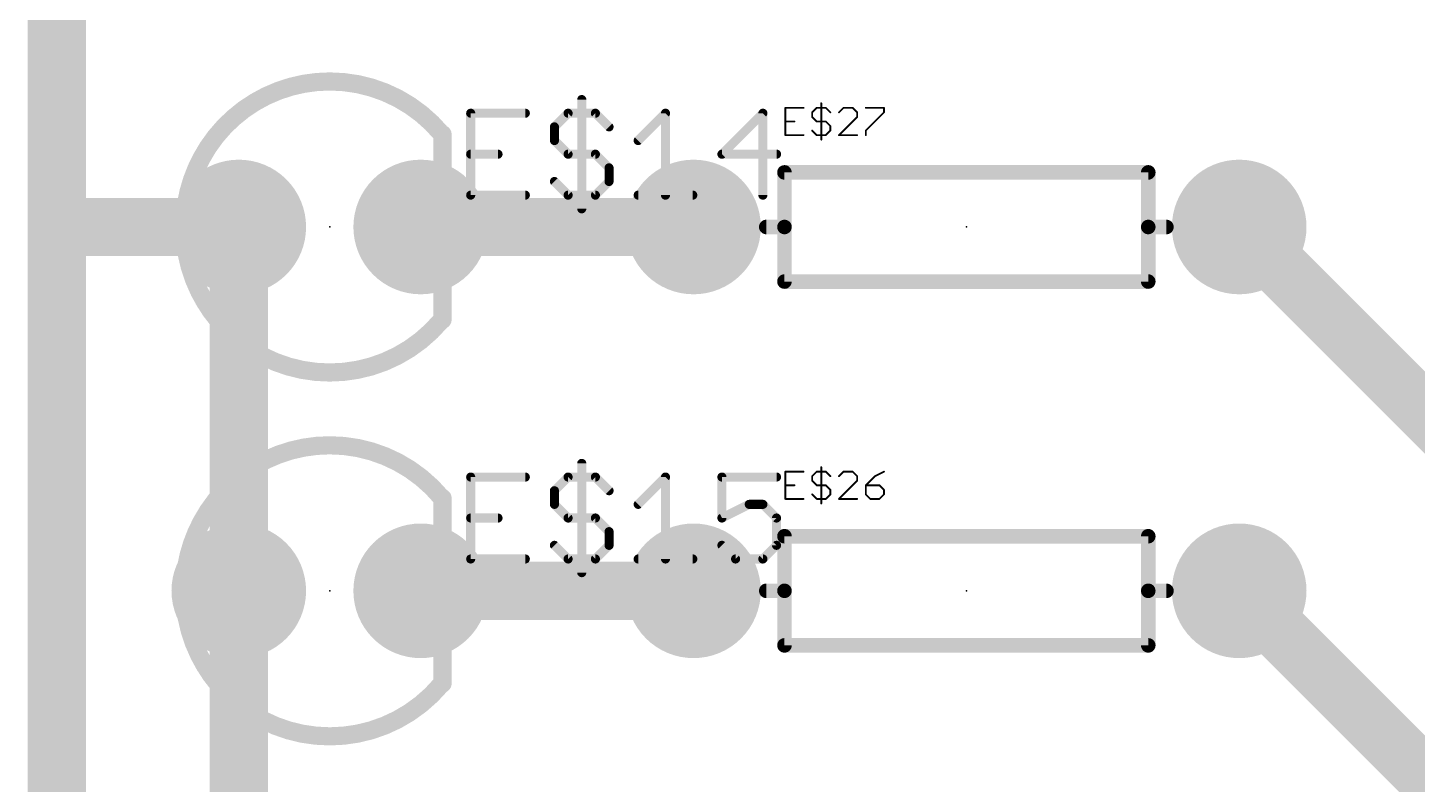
# Model space of a CAD drawing. Extents: x -209 to 66, y -44 to 97.
# Drawn here: x -137.31 to -117.91, y 36.92 to 47.49 of the extents above; entities that cross this region are included whole.
import ezdxf

# ---------------------------------------------------------------- set-up
doc = ezdxf.new("R2010")
doc.units = 0
for name, color, linetype in [('1', 22, 'CONTINUOUS'), ('17', 82, 'CONTINUOUS'), ('21', 253, 'CONTINUOUS'), ('23', 7, 'CONTINUOUS'), ('25', 253, 'CONTINUOUS'), ('51', 253, 'CONTINUOUS')]:
    doc.layers.add(name, color=color, linetype=linetype)

# ---------------------------------------------------------------- blocks, each defined once
blk = doc.blocks.new('ROUNDP')
at = {"const_width": 0.5}
blk.add_lwpolyline([(0, -0.25, 1), (0, 0.25, 1), (0, -0.25)], format="xyb", dxfattribs=at)

msp = doc.modelspace()

# ---------------------------------------------------------------- linework, layer by layer
at = {"layer": '1'}
for points, const_width in [([(-136.906, 44.704), (-136.906, 61.976)], 0.8128), ([(-128.016, 44.704), (-127.762, 44.704)], 1.27), ([(-120.396, 44.704), (-120.65, 44.704)], 1.27), ([(-136.906, 19.558), (-136.906, 44.704)], 0.8128), ([(-134.366, 44.704), (-136.906, 44.704)], 0.8128), ([(-134.366, 44.704), (-134.366, 39.624)], 0.8128), ([(-128.016, 44.704), (-131.826, 44.704)], 0.8128), ([(-105.41, 29.718), (-120.396, 44.704)], 0.8128), ([(-128.016, 39.624), (-127.762, 39.624)], 1.27), ([(-120.396, 39.624), (-120.65, 39.624)], 1.27), ([(-134.366, 39.624), (-134.366, 34.544)], 0.8128), ([(-128.016, 39.624), (-131.826, 39.624)], 0.8128), ([(-108.712, 27.94), (-120.396, 39.624)], 0.8128)]:
    msp.add_lwpolyline(points, dxfattribs=dict(at, const_width=const_width))
for points, const_width in [([(-128.016, 45.0215, 1), (-128.016, 44.3865)], 0.635), ([(-127.762, 44.3865, 1), (-127.762, 45.0215)], 0.635), ([(-120.65, 45.0215, 1), (-120.65, 44.3865)], 0.635), ([(-120.396, 44.3865, 1), (-120.396, 45.0215)], 0.635), ([(-136.7028, 44.704, 1), (-137.1092, 44.704)], 0.4064), ([(-136.906, 44.9072, 1), (-136.906, 44.5008)], 0.4064), ([(-134.1628, 44.704, 1), (-134.5692, 44.704)], 0.4064), ([(-134.366, 44.5008, 1), (-134.366, 44.9072)], 0.4064), ([(-131.826, 44.9072, 1), (-131.826, 44.5008)], 0.4064), ([(-128.016, 44.5008, 1), (-128.016, 44.9072)], 0.4064), ([(-120.2523, 44.8477, 1), (-120.5397, 44.5603)], 0.4064), ([(-137.1092, 44.704, 1), (-136.7028, 44.704)], 0.4064), ([(-128.016, 39.9415, 1), (-128.016, 39.3065)], 0.635), ([(-127.762, 39.3065, 1), (-127.762, 39.9415)], 0.635), ([(-120.65, 39.9415, 1), (-120.65, 39.3065)], 0.635), ([(-120.396, 39.3065, 1), (-120.396, 39.9415)], 0.635), ([(-134.1628, 39.624, 1), (-134.5692, 39.624)], 0.4064), ([(-131.826, 39.8272, 1), (-131.826, 39.4208)], 0.4064), ([(-128.016, 39.4208, 1), (-128.016, 39.8272)], 0.4064), ([(-120.2523, 39.7677, 1), (-120.5397, 39.4803)], 0.4064), ([(-134.5692, 39.624, 1), (-134.1628, 39.624)], 0.4064)]:
    msp.add_lwpolyline(points, format="xyb", dxfattribs=dict(at, const_width=const_width))
at = {"layer": '21'}
for points, const_width in [([(-133.096, 46.736, 0.277), (-134.8889, 45.6602)], 0.254), ([(-131.535, 46.0049, 0.2226), (-133.096, 46.736)], 0.254), ([(-131.4577, 45.9994, 1), (-131.5847, 45.9994)], 0.127), ([(-131.5847, 45.4914, 1), (-131.4577, 45.4914)], 0.127), ([(-126.746, 45.5168, 1), (-126.746, 45.4152)], 0.1016), ([(-126.6952, 45.466, 1), (-126.7968, 45.466)], 0.1016), ([(-121.6152, 45.466, 1), (-121.7168, 45.466)], 0.1016), ([(-121.666, 45.4152, 1), (-121.666, 45.5168)], 0.1016), ([(-127, 44.7548, 1), (-127, 44.6532)], 0.1016), ([(-126.6952, 44.704, 1), (-126.7968, 44.704)], 0.1016), ([(-126.7968, 44.704, 1), (-126.6952, 44.704)], 0.1016), ([(-126.746, 44.6532, 1), (-126.746, 44.7548)], 0.1016), ([(-121.6152, 44.704, 1), (-121.7168, 44.704)], 0.1016), ([(-121.666, 44.7548, 1), (-121.666, 44.6532)], 0.1016), ([(-121.7168, 44.704, 1), (-121.6152, 44.704)], 0.1016), ([(-121.412, 44.6532, 1), (-121.412, 44.7548)], 0.1016), ([(-126.746, 43.9928, 1), (-126.746, 43.8912)], 0.1016), ([(-121.666, 43.8912, 1), (-121.666, 43.9928)], 0.1016), ([(-131.4577, 43.8658, 1), (-131.5847, 43.8658)], 0.127), ([(-126.7968, 43.942, 1), (-126.6952, 43.942)], 0.1016), ([(-121.7168, 43.942, 1), (-121.6152, 43.942)], 0.1016), ([(-134.8603, 43.6958, 0.2691), (-133.096, 42.672)], 0.254), ([(-133.096, 42.672, 0.2206), (-131.5448, 43.3914)], 0.254), ([(-131.5847, 43.4086, 1), (-131.4577, 43.4086)], 0.127), ([(-133.096, 41.656, 0.277), (-134.8889, 40.5802)], 0.254), ([(-131.535, 40.9249, 0.2226), (-133.096, 41.656)], 0.254), ([(-131.4577, 40.9194, 1), (-131.5847, 40.9194)], 0.127), ([(-131.5847, 40.4114, 1), (-131.4577, 40.4114)], 0.127), ([(-126.746, 40.4368, 1), (-126.746, 40.3352)], 0.1016), ([(-126.6952, 40.386, 1), (-126.7968, 40.386)], 0.1016), ([(-121.6152, 40.386, 1), (-121.7168, 40.386)], 0.1016), ([(-121.666, 40.3352, 1), (-121.666, 40.4368)], 0.1016), ([(-127, 39.6748, 1), (-127, 39.5732)], 0.1016), ([(-126.6952, 39.624, 1), (-126.7968, 39.624)], 0.1016), ([(-126.7968, 39.624, 1), (-126.6952, 39.624)], 0.1016), ([(-126.746, 39.5732, 1), (-126.746, 39.6748)], 0.1016), ([(-121.6152, 39.624, 1), (-121.7168, 39.624)], 0.1016), ([(-121.666, 39.6748, 1), (-121.666, 39.5732)], 0.1016), ([(-121.7168, 39.624, 1), (-121.6152, 39.624)], 0.1016), ([(-121.412, 39.5732, 1), (-121.412, 39.6748)], 0.1016), ([(-131.4577, 38.7858, 1), (-131.5847, 38.7858)], 0.127), ([(-126.746, 38.9128, 1), (-126.746, 38.8112)], 0.1016), ([(-126.7968, 38.862, 1), (-126.6952, 38.862)], 0.1016), ([(-121.7168, 38.862, 1), (-121.6152, 38.862)], 0.1016), ([(-121.666, 38.8112, 1), (-121.666, 38.9128)], 0.1016), ([(-134.8603, 38.6158, 0.2691), (-133.096, 37.592)], 0.254), ([(-133.096, 37.592, 0.2206), (-131.5448, 38.3114)], 0.254), ([(-131.5847, 38.3286, 1), (-131.4577, 38.3286)], 0.127)]:
    msp.add_lwpolyline(points, format="xyb", dxfattribs=dict(at, const_width=const_width))
for points, const_width in [([(-131.5212, 45.9994), (-131.5212, 45.4914)], 0.254), ([(-126.746, 45.466), (-121.666, 45.466)], 0.2032), ([(-126.746, 44.704), (-126.746, 45.466)], 0.2032), ([(-121.666, 45.466), (-121.666, 44.704)], 0.2032), ([(-126.746, 44.704), (-127, 44.704)], 0.2032), ([(-126.746, 43.942), (-126.746, 44.704)], 0.2032), ([(-121.666, 44.704), (-121.666, 43.942)], 0.2032), ([(-121.666, 44.704), (-121.412, 44.704)], 0.2032), ([(-121.666, 43.942), (-126.746, 43.942)], 0.2032), ([(-131.5212, 43.4086), (-131.5212, 43.8658)], 0.254), ([(-131.5212, 40.9194), (-131.5212, 40.4114)], 0.254), ([(-126.746, 40.386), (-121.666, 40.386)], 0.2032), ([(-126.746, 39.624), (-126.746, 40.386)], 0.2032), ([(-121.666, 40.386), (-121.666, 39.624)], 0.2032), ([(-126.746, 39.624), (-127, 39.624)], 0.2032), ([(-126.746, 38.862), (-126.746, 39.624)], 0.2032), ([(-121.666, 39.624), (-121.666, 38.862)], 0.2032), ([(-121.666, 39.624), (-121.412, 39.624)], 0.2032), ([(-131.5212, 38.3286), (-131.5212, 38.7858)], 0.254), ([(-121.666, 38.862), (-126.746, 38.862)], 0.2032)]:
    msp.add_lwpolyline(points, dxfattribs=dict(at, const_width=const_width))
at = {"layer": '23'}
for p in [(-133.096, 44.704), (-124.206, 44.704), (-133.096, 39.624), (-124.206, 39.624)]:
    msp.add_point(p, dxfattribs=at)
at = {"layer": '25'}
for points, const_width in [([(-129.5768, 46.4831), (-129.5768, 44.9578)], 0.127), ([(-126.4791, 46.368), (-126.7333, 46.368)], 0.0254), ([(-126.7333, 46.368), (-126.7333, 45.9867)], 0.0254), ([(-126.3591, 46.3045), (-126.2955, 46.368)], 0.0254), ([(-126.2955, 46.368), (-126.1684, 46.368)], 0.0254), ([(-126.232, 46.4316), (-126.232, 45.9231)], 0.0254), ([(-126.1684, 46.368), (-126.1049, 46.3045)], 0.0254), ([(-125.9213, 46.368), (-125.9849, 46.3045)], 0.0254), ([(-125.7942, 46.368), (-125.9213, 46.368)], 0.0254), ([(-125.7307, 46.3045), (-125.7942, 46.368)], 0.0254), ([(-125.6107, 46.368), (-125.3565, 46.368)], 0.0254), ([(-125.3565, 46.368), (-125.3565, 46.3045)], 0.0254), ([(-130.3649, 46.2925), (-131.1275, 46.2925)], 0.127), ([(-131.1275, 46.2925), (-131.1275, 45.1485)], 0.127), ([(-129.9581, 46.1018), (-129.7674, 46.2925)], 0.127), ([(-129.7674, 46.2925), (-129.3861, 46.2925)], 0.127), ([(-129.3861, 46.2925), (-129.1955, 46.1018)], 0.127), ([(-128.7887, 45.9111), (-128.4074, 46.2925)], 0.127), ([(-128.4074, 46.2925), (-128.4074, 45.1485)], 0.127), ([(-127.0473, 46.2925), (-127.6193, 45.7205)], 0.127), ([(-127.0473, 45.1485), (-127.0473, 46.2925)], 0.127), ([(-126.7333, 46.1774), (-126.6062, 46.1774)], 0.0254), ([(-126.3591, 46.2409), (-126.3591, 46.3045)], 0.0254), ([(-126.2955, 46.1774), (-126.3591, 46.2409)], 0.0254), ([(-126.1684, 46.1774), (-126.2955, 46.1774)], 0.0254), ([(-126.1049, 46.1138), (-126.1684, 46.1774)], 0.0254), ([(-125.9849, 45.9867), (-125.7307, 46.2409)], 0.0254), ([(-125.7307, 46.2409), (-125.7307, 46.3045)], 0.0254), ([(-125.3565, 46.3045), (-125.6107, 46.0503)], 0.0254), ([(-129.9581, 45.9111), (-129.9581, 46.1018)], 0.127), ([(-126.7333, 45.9867), (-126.4791, 45.9867)], 0.0254), ([(-126.3591, 46.0503), (-126.2955, 45.9867)], 0.0254), ([(-126.2955, 45.9867), (-126.1684, 45.9867)], 0.0254), ([(-126.1684, 45.9867), (-126.1049, 46.0503)], 0.0254), ([(-126.1049, 46.0503), (-126.1049, 46.1138)], 0.0254), ([(-125.7307, 45.9867), (-125.9849, 45.9867)], 0.0254), ([(-125.6107, 46.0503), (-125.6107, 45.9867)], 0.0254), ([(-129.7674, 45.7205), (-129.9581, 45.9111)], 0.127), ([(-131.1275, 45.7205), (-130.7462, 45.7205)], 0.127), ([(-129.3861, 45.7205), (-129.7674, 45.7205)], 0.127), ([(-129.1955, 45.5298), (-129.3861, 45.7205)], 0.127), ([(-127.6193, 45.7205), (-126.8567, 45.7205)], 0.127), ([(-129.9581, 45.3392), (-129.7674, 45.1485)], 0.127), ([(-129.3861, 45.1485), (-129.1955, 45.3392)], 0.127), ([(-129.1955, 45.3392), (-129.1955, 45.5298)], 0.127), ([(-131.1275, 45.1485), (-130.3649, 45.1485)], 0.127), ([(-129.7674, 45.1485), (-129.3861, 45.1485)], 0.127), ([(-128.7887, 45.1485), (-128.0261, 45.1485)], 0.127), ([(-129.5768, 41.4031), (-129.5768, 39.8778)], 0.127), ([(-126.232, 41.3516), (-126.232, 40.8431)], 0.0254), ([(-130.3649, 41.2125), (-131.1275, 41.2125)], 0.127), ([(-131.1275, 41.2125), (-131.1275, 40.0685)], 0.127), ([(-129.9581, 41.0218), (-129.7674, 41.2125)], 0.127), ([(-129.7674, 41.2125), (-129.3861, 41.2125)], 0.127), ([(-129.3861, 41.2125), (-129.1955, 41.0218)], 0.127), ([(-128.7887, 40.8312), (-128.4074, 41.2125)], 0.127), ([(-128.4074, 41.2125), (-128.4074, 40.0685)], 0.127), ([(-126.8567, 41.2125), (-127.6193, 41.2125)], 0.127), ([(-127.6193, 41.2125), (-127.6193, 40.6405)], 0.127), ([(-126.4791, 41.288), (-126.7333, 41.288)], 0.0254), ([(-126.7333, 41.288), (-126.7333, 40.9067)], 0.0254), ([(-126.3591, 41.2245), (-126.2955, 41.288)], 0.0254), ([(-126.3591, 41.1609), (-126.3591, 41.2245)], 0.0254), ([(-126.2955, 41.0974), (-126.3591, 41.1609)], 0.0254), ([(-126.2955, 41.288), (-126.1684, 41.288)], 0.0254), ([(-126.1684, 41.288), (-126.1049, 41.2245)], 0.0254), ([(-125.9213, 41.288), (-125.9849, 41.2245)], 0.0254), ([(-125.9849, 40.9067), (-125.7307, 41.1609)], 0.0254), ([(-125.7942, 41.288), (-125.9213, 41.288)], 0.0254), ([(-125.7307, 41.2245), (-125.7942, 41.288)], 0.0254), ([(-125.7307, 41.1609), (-125.7307, 41.2245)], 0.0254), ([(-125.4836, 41.2245), (-125.6107, 41.0974)], 0.0254), ([(-125.3565, 41.288), (-125.4836, 41.2245)], 0.0254), ([(-129.9581, 40.8312), (-129.9581, 41.0218)], 0.127), ([(-126.7333, 41.0974), (-126.6062, 41.0974)], 0.0254), ([(-126.3591, 40.9703), (-126.2955, 40.9067)], 0.0254), ([(-126.1684, 41.0974), (-126.2955, 41.0974)], 0.0254), ([(-126.1049, 41.0338), (-126.1684, 41.0974)], 0.0254), ([(-126.1684, 40.9067), (-126.1049, 40.9703)], 0.0254), ([(-126.1049, 40.9703), (-126.1049, 41.0338)], 0.0254), ([(-125.6107, 41.0974), (-125.6107, 40.9703)], 0.0254), ([(-125.42, 41.0974), (-125.6107, 41.0974)], 0.0254), ([(-125.6107, 40.9703), (-125.5471, 40.9067)], 0.0254), ([(-125.3565, 41.0338), (-125.42, 41.0974)], 0.0254), ([(-125.42, 40.9067), (-125.3565, 40.9703)], 0.0254), ([(-125.3565, 40.9703), (-125.3565, 41.0338)], 0.0254), ([(-129.7674, 40.6405), (-129.9581, 40.8312)], 0.127), ([(-127.6193, 40.6405), (-127.238, 40.8312)], 0.127), ([(-127.238, 40.8312), (-127.0473, 40.8312)], 0.127), ([(-127.0473, 40.8312), (-126.8567, 40.6405)], 0.127), ([(-126.7333, 40.9067), (-126.4791, 40.9067)], 0.0254), ([(-126.2955, 40.9067), (-126.1684, 40.9067)], 0.0254), ([(-125.7307, 40.9067), (-125.9849, 40.9067)], 0.0254), ([(-125.5471, 40.9067), (-125.42, 40.9067)], 0.0254), ([(-131.1275, 40.6405), (-130.7462, 40.6405)], 0.127), ([(-129.3861, 40.6405), (-129.7674, 40.6405)], 0.127), ([(-129.1955, 40.4498), (-129.3861, 40.6405)], 0.127), ([(-126.8567, 40.6405), (-126.8567, 40.2592)], 0.127), ([(-129.1955, 40.2592), (-129.1955, 40.4498)], 0.127), ([(-129.9581, 40.2592), (-129.7674, 40.0685)], 0.127), ([(-129.3861, 40.0685), (-129.1955, 40.2592)], 0.127), ([(-127.4286, 40.0685), (-127.6193, 40.2592)], 0.127), ([(-126.8567, 40.2592), (-127.0473, 40.0685)], 0.127), ([(-131.1275, 40.0685), (-130.3649, 40.0685)], 0.127), ([(-129.7674, 40.0685), (-129.3861, 40.0685)], 0.127), ([(-128.7887, 40.0685), (-128.0261, 40.0685)], 0.127), ([(-127.0473, 40.0685), (-127.4286, 40.0685)], 0.127)]:
    msp.add_lwpolyline(points, dxfattribs=dict(at, const_width=const_width))
for points, const_width in [([(-129.545, 46.4831, 1), (-129.6085, 46.4831)], 0.0635), ([(-126.7333, 46.3744, 1), (-126.7333, 46.3617)], 0.0127), ([(-126.727, 46.368, 1), (-126.7396, 46.368)], 0.0127), ([(-126.4791, 46.3617, 1), (-126.4791, 46.3744)], 0.0127), ([(-126.2955, 46.3744, 1), (-126.2955, 46.3617)], 0.0127), ([(-126.2911, 46.3635, 1), (-126.3, 46.3725)], 0.0127), ([(-126.2256, 46.4316, 1), (-126.2383, 46.4316)], 0.0127), ([(-126.1639, 46.3725, 1), (-126.1729, 46.3635)], 0.0127), ([(-126.1684, 46.3617, 1), (-126.1684, 46.3744)], 0.0127), ([(-125.9213, 46.3744, 1), (-125.9213, 46.3617)], 0.0127), ([(-125.9168, 46.3635, 1), (-125.9258, 46.3725)], 0.0127), ([(-125.7897, 46.3725, 1), (-125.7987, 46.3635)], 0.0127), ([(-125.7942, 46.3617, 1), (-125.7942, 46.3744)], 0.0127), ([(-125.6107, 46.3744, 1), (-125.6107, 46.3617)], 0.0127), ([(-125.3501, 46.368, 1), (-125.3628, 46.368)], 0.0127), ([(-125.3565, 46.3617, 1), (-125.3565, 46.3744)], 0.0127), ([(-131.1275, 46.3242, 1), (-131.1275, 46.2607)], 0.0635), ([(-131.0958, 46.2925, 1), (-131.1592, 46.2925)], 0.0635), ([(-130.3649, 46.2607, 1), (-130.3649, 46.3242)], 0.0635), ([(-129.7674, 46.3242, 1), (-129.7674, 46.2607)], 0.0635), ([(-129.745, 46.27, 1), (-129.7899, 46.3149)], 0.0635), ([(-129.3637, 46.3149, 1), (-129.4086, 46.27)], 0.0635), ([(-129.3861, 46.2607, 1), (-129.3861, 46.3242)], 0.0635), ([(-128.3756, 46.2925, 1), (-128.4391, 46.2925)], 0.0635), ([(-128.3849, 46.27, 1), (-128.4298, 46.3149)], 0.0635), ([(-127.0156, 46.2925, 1), (-127.0791, 46.2925)], 0.0635), ([(-127.0249, 46.27, 1), (-127.0698, 46.3149)], 0.0635), ([(-126.7333, 46.1837, 1), (-126.7333, 46.171)], 0.0127), ([(-126.6062, 46.171, 1), (-126.6062, 46.1837)], 0.0127), ([(-126.3636, 46.309, 1), (-126.3546, 46.3)], 0.0127), ([(-126.3546, 46.2454, 1), (-126.3636, 46.2364)], 0.0127), ([(-126.3527, 46.3045, 1), (-126.3654, 46.3045)], 0.0127), ([(-126.3654, 46.2409, 1), (-126.3527, 46.2409)], 0.0127), ([(-126.2955, 46.1837, 1), (-126.2955, 46.171)], 0.0127), ([(-126.3, 46.1729, 1), (-126.2911, 46.1819)], 0.0127), ([(-126.1639, 46.1819, 1), (-126.1729, 46.1729)], 0.0127), ([(-126.1684, 46.171, 1), (-126.1684, 46.1837)], 0.0127), ([(-126.1094, 46.3, 1), (-126.1004, 46.309)], 0.0127), ([(-125.9894, 46.309, 1), (-125.9804, 46.3)], 0.0127), ([(-125.7243, 46.3045, 1), (-125.737, 46.3045)], 0.0127), ([(-125.737, 46.2409, 1), (-125.7243, 46.2409)], 0.0127), ([(-125.7352, 46.3, 1), (-125.7262, 46.309)], 0.0127), ([(-125.7262, 46.2364, 1), (-125.7352, 46.2454)], 0.0127), ([(-125.3628, 46.3045, 1), (-125.3501, 46.3045)], 0.0127), ([(-125.352, 46.3, 1), (-125.361, 46.309)], 0.0127), ([(-129.9264, 46.1018, 1), (-129.9899, 46.1018)], 0.0635), ([(-129.9806, 46.1243, 1), (-129.9357, 46.0794)], 0.0635), ([(-129.2179, 46.0794, 1), (-129.173, 46.1243)], 0.0635), ([(-126.7333, 45.993, 1), (-126.7333, 45.9804)], 0.0127), ([(-126.7396, 45.9867, 1), (-126.727, 45.9867)], 0.0127), ([(-126.4791, 45.9804, 1), (-126.4791, 45.993)], 0.0127), ([(-126.3546, 46.0547, 1), (-126.3636, 46.0458)], 0.0127), ([(-126.2955, 45.993, 1), (-126.2955, 45.9804)], 0.0127), ([(-126.3, 45.9822, 1), (-126.2911, 45.9912)], 0.0127), ([(-126.1729, 45.9912, 1), (-126.1639, 45.9822)], 0.0127), ([(-126.1684, 45.9804, 1), (-126.1684, 45.993)], 0.0127), ([(-126.0985, 46.1138, 1), (-126.1112, 46.1138)], 0.0127), ([(-126.1112, 46.0503, 1), (-126.0985, 46.0503)], 0.0127), ([(-126.1094, 46.1093, 1), (-126.1004, 46.1183)], 0.0127), ([(-126.1004, 46.0458, 1), (-126.1094, 46.0547)], 0.0127), ([(-125.9894, 45.9912, 1), (-125.9804, 45.9822)], 0.0127), ([(-125.9849, 45.993, 1), (-125.9849, 45.9804)], 0.0127), ([(-125.7307, 45.9804, 1), (-125.7307, 45.993)], 0.0127), ([(-125.6152, 46.0547, 1), (-125.6062, 46.0458)], 0.0127), ([(-125.6043, 46.0503, 1), (-125.617, 46.0503)], 0.0127), ([(-125.617, 45.9867, 1), (-125.6043, 45.9867)], 0.0127), ([(-129.9357, 45.9336, 1), (-129.9806, 45.8887)], 0.0635), ([(-129.9899, 45.9111, 1), (-129.9264, 45.9111)], 0.0635), ([(-128.8112, 45.9336, 1), (-128.7663, 45.8887)], 0.0635), ([(-126.2383, 45.9231, 1), (-126.2256, 45.9231)], 0.0127), ([(-131.1275, 45.7522, 1), (-131.1275, 45.6887)], 0.0635), ([(-130.7462, 45.6887, 1), (-130.7462, 45.7522)], 0.0635), ([(-129.7674, 45.7522, 1), (-129.7674, 45.6887)], 0.0635), ([(-129.7899, 45.698, 1), (-129.745, 45.7429)], 0.0635), ([(-129.3637, 45.7429, 1), (-129.4086, 45.698)], 0.0635), ([(-129.3861, 45.6887, 1), (-129.3861, 45.7522)], 0.0635), ([(-127.6193, 45.7522, 1), (-127.6193, 45.6887)], 0.0635), ([(-127.6418, 45.7429, 1), (-127.5969, 45.698)], 0.0635), ([(-126.8567, 45.6887, 1), (-126.8567, 45.7522)], 0.0635), ([(-129.9357, 45.3616, 1), (-129.9806, 45.3167)], 0.0635), ([(-129.1637, 45.5298, 1), (-129.2272, 45.5298)], 0.0635), ([(-129.2179, 45.5074, 1), (-129.173, 45.5523)], 0.0635), ([(-129.173, 45.3167, 1), (-129.2179, 45.3616)], 0.0635), ([(-131.1275, 45.1803, 1), (-131.1275, 45.1168)], 0.0635), ([(-130.3649, 45.1168, 1), (-130.3649, 45.1803)], 0.0635), ([(-129.7674, 45.1803, 1), (-129.7674, 45.1168)], 0.0635), ([(-129.3861, 45.1168, 1), (-129.3861, 45.1803)], 0.0635), ([(-129.2272, 45.3392, 1), (-129.1637, 45.3392)], 0.0635), ([(-128.7887, 45.1803, 1), (-128.7887, 45.1168)], 0.0635), ([(-128.0261, 45.1168, 1), (-128.0261, 45.1803)], 0.0635), ([(-131.1592, 45.1485, 1), (-131.0958, 45.1485)], 0.0635), ([(-129.7899, 45.126, 1), (-129.745, 45.171)], 0.0635), ([(-129.4086, 45.171, 1), (-129.3637, 45.126)], 0.0635), ([(-128.4391, 45.1485, 1), (-128.3756, 45.1485)], 0.0635), ([(-127.0791, 45.1485, 1), (-127.0156, 45.1485)], 0.0635), ([(-129.6085, 44.9578, 1), (-129.545, 44.9578)], 0.0635), ([(-129.545, 41.4031, 1), (-129.6085, 41.4031)], 0.0635), ([(-126.2256, 41.3516, 1), (-126.2383, 41.3516)], 0.0127), ([(-131.1275, 41.2442, 1), (-131.1275, 41.1807)], 0.0635), ([(-131.0958, 41.2125, 1), (-131.1592, 41.2125)], 0.0635), ([(-130.3649, 41.1807, 1), (-130.3649, 41.2442)], 0.0635), ([(-129.7674, 41.2442, 1), (-129.7674, 41.1807)], 0.0635), ([(-129.745, 41.19, 1), (-129.7899, 41.2349)], 0.0635), ([(-129.3637, 41.2349, 1), (-129.4086, 41.19)], 0.0635), ([(-129.3861, 41.1807, 1), (-129.3861, 41.2442)], 0.0635), ([(-128.3756, 41.2125, 1), (-128.4391, 41.2125)], 0.0635), ([(-128.3849, 41.19, 1), (-128.4298, 41.2349)], 0.0635), ([(-127.5876, 41.2125, 1), (-127.6511, 41.2125)], 0.0635), ([(-127.6193, 41.2442, 1), (-127.6193, 41.1807)], 0.0635), ([(-126.8567, 41.1807, 1), (-126.8567, 41.2442)], 0.0635), ([(-126.7333, 41.2944, 1), (-126.7333, 41.2817)], 0.0127), ([(-126.727, 41.288, 1), (-126.7396, 41.288)], 0.0127), ([(-126.4791, 41.2817, 1), (-126.4791, 41.2944)], 0.0127), ([(-126.3636, 41.229, 1), (-126.3546, 41.22)], 0.0127), ([(-126.3546, 41.1654, 1), (-126.3636, 41.1564)], 0.0127), ([(-126.3527, 41.2245, 1), (-126.3654, 41.2245)], 0.0127), ([(-126.3654, 41.1609, 1), (-126.3527, 41.1609)], 0.0127), ([(-126.2955, 41.2944, 1), (-126.2955, 41.2817)], 0.0127), ([(-126.2911, 41.2835, 1), (-126.3, 41.2925)], 0.0127), ([(-126.1639, 41.2925, 1), (-126.1729, 41.2835)], 0.0127), ([(-126.1684, 41.2817, 1), (-126.1684, 41.2944)], 0.0127), ([(-126.1094, 41.22, 1), (-126.1004, 41.229)], 0.0127), ([(-125.9894, 41.229, 1), (-125.9804, 41.22)], 0.0127), ([(-125.9213, 41.2944, 1), (-125.9213, 41.2817)], 0.0127), ([(-125.9168, 41.2835, 1), (-125.9258, 41.2925)], 0.0127), ([(-125.7897, 41.2925, 1), (-125.7987, 41.2835)], 0.0127), ([(-125.7942, 41.2817, 1), (-125.7942, 41.2944)], 0.0127), ([(-125.7243, 41.2245, 1), (-125.737, 41.2245)], 0.0127), ([(-125.737, 41.1609, 1), (-125.7243, 41.1609)], 0.0127), ([(-125.7352, 41.22, 1), (-125.7262, 41.229)], 0.0127), ([(-125.7262, 41.1564, 1), (-125.7352, 41.1654)], 0.0127), ([(-125.4864, 41.2301, 1), (-125.4807, 41.2188)], 0.0127), ([(-125.4791, 41.22, 1), (-125.4881, 41.229)], 0.0127), ([(-125.3536, 41.2823, 1), (-125.3593, 41.2937)], 0.0127), ([(-129.9264, 41.0218, 1), (-129.9899, 41.0218)], 0.0635), ([(-129.9806, 41.0443, 1), (-129.9357, 40.9994)], 0.0635), ([(-129.2179, 40.9994, 1), (-129.173, 41.0443)], 0.0635), ([(-126.7333, 41.1037, 1), (-126.7333, 41.091)], 0.0127), ([(-126.6062, 41.091, 1), (-126.6062, 41.1037)], 0.0127), ([(-126.3546, 40.9747, 1), (-126.3636, 40.9658)], 0.0127), ([(-126.2955, 41.1037, 1), (-126.2955, 41.091)], 0.0127), ([(-126.3, 41.0929, 1), (-126.2911, 41.1019)], 0.0127), ([(-126.1639, 41.1019, 1), (-126.1729, 41.0929)], 0.0127), ([(-126.1684, 41.091, 1), (-126.1684, 41.1037)], 0.0127), ([(-126.0985, 41.0338, 1), (-126.1112, 41.0338)], 0.0127), ([(-126.1112, 40.9703, 1), (-126.0985, 40.9703)], 0.0127), ([(-126.1094, 41.0293, 1), (-126.1004, 41.0383)], 0.0127), ([(-126.1004, 40.9658, 1), (-126.1094, 40.9747)], 0.0127), ([(-125.6107, 41.1037, 1), (-125.6107, 41.091)], 0.0127), ([(-125.6152, 41.1019, 1), (-125.6062, 41.0929)], 0.0127), ([(-125.6062, 40.9747, 1), (-125.6152, 40.9658)], 0.0127), ([(-125.6043, 41.0974, 1), (-125.617, 41.0974)], 0.0127), ([(-125.617, 40.9703, 1), (-125.6043, 40.9703)], 0.0127), ([(-125.4155, 41.1019, 1), (-125.4245, 41.0929)], 0.0127), ([(-125.42, 41.091, 1), (-125.42, 41.1037)], 0.0127), ([(-125.3501, 41.0338, 1), (-125.3628, 41.0338)], 0.0127), ([(-125.3628, 40.9703, 1), (-125.3501, 40.9703)], 0.0127), ([(-125.361, 41.0293, 1), (-125.352, 41.0383)], 0.0127), ([(-125.352, 40.9658, 1), (-125.361, 40.9747)], 0.0127), ([(-129.9357, 40.8536, 1), (-129.9806, 40.8087)], 0.0635), ([(-129.9899, 40.8312, 1), (-129.9264, 40.8312)], 0.0635), ([(-128.8112, 40.8536, 1), (-128.7663, 40.8087)], 0.0635), ([(-127.238, 40.8629, 1), (-127.238, 40.7994)], 0.0635), ([(-127.2238, 40.8028, 1), (-127.2522, 40.8595)], 0.0635), ([(-127.0249, 40.8536, 1), (-127.0698, 40.8087)], 0.0635), ([(-127.0473, 40.7994, 1), (-127.0473, 40.8629)], 0.0635), ([(-126.7333, 40.913, 1), (-126.7333, 40.9004)], 0.0127), ([(-126.7396, 40.9067, 1), (-126.727, 40.9067)], 0.0127), ([(-126.4791, 40.9004, 1), (-126.4791, 40.913)], 0.0127), ([(-126.2955, 40.913, 1), (-126.2955, 40.9004)], 0.0127), ([(-126.3, 40.9022, 1), (-126.2911, 40.9112)], 0.0127), ([(-126.2383, 40.8431, 1), (-126.2256, 40.8431)], 0.0127), ([(-126.1729, 40.9112, 1), (-126.1639, 40.9022)], 0.0127), ([(-126.1684, 40.9004, 1), (-126.1684, 40.913)], 0.0127), ([(-125.9894, 40.9112, 1), (-125.9804, 40.9022)], 0.0127), ([(-125.9849, 40.913, 1), (-125.9849, 40.9004)], 0.0127), ([(-125.7307, 40.9004, 1), (-125.7307, 40.913)], 0.0127), ([(-125.5471, 40.913, 1), (-125.5471, 40.9004)], 0.0127), ([(-125.5516, 40.9022, 1), (-125.5426, 40.9112)], 0.0127), ([(-125.4245, 40.9112, 1), (-125.4155, 40.9022)], 0.0127), ([(-125.42, 40.9004, 1), (-125.42, 40.913)], 0.0127), ([(-131.1275, 40.6722, 1), (-131.1275, 40.6087)], 0.0635), ([(-130.7462, 40.6087, 1), (-130.7462, 40.6722)], 0.0635), ([(-129.7674, 40.6722, 1), (-129.7674, 40.6087)], 0.0635), ([(-129.7899, 40.618, 1), (-129.745, 40.6629)], 0.0635), ([(-129.3637, 40.6629, 1), (-129.4086, 40.618)], 0.0635), ([(-129.3861, 40.6087, 1), (-129.3861, 40.6722)], 0.0635), ([(-127.6511, 40.6405, 1), (-127.5876, 40.6405)], 0.0635), ([(-127.6335, 40.6689, 1), (-127.6051, 40.6121)], 0.0635), ([(-126.8249, 40.6405, 1), (-126.8884, 40.6405)], 0.0635), ([(-126.8791, 40.618, 1), (-126.8342, 40.6629)], 0.0635), ([(-129.1637, 40.4498, 1), (-129.2272, 40.4498)], 0.0635), ([(-129.2179, 40.4274, 1), (-129.173, 40.4723)], 0.0635), ([(-129.9357, 40.2816, 1), (-129.9806, 40.2367)], 0.0635), ([(-129.2272, 40.2592, 1), (-129.1637, 40.2592)], 0.0635), ([(-129.173, 40.2367, 1), (-129.2179, 40.2816)], 0.0635), ([(-127.5969, 40.2816, 1), (-127.6418, 40.2367)], 0.0635), ([(-126.8884, 40.2592, 1), (-126.8249, 40.2592)], 0.0635), ([(-126.8342, 40.2367, 1), (-126.8791, 40.2816)], 0.0635), ([(-131.1275, 40.1003, 1), (-131.1275, 40.0367)], 0.0635), ([(-131.1592, 40.0685, 1), (-131.0958, 40.0685)], 0.0635), ([(-130.3649, 40.0367, 1), (-130.3649, 40.1003)], 0.0635), ([(-129.7674, 40.1003, 1), (-129.7674, 40.0367)], 0.0635), ([(-129.7899, 40.046, 1), (-129.745, 40.091)], 0.0635), ([(-129.4086, 40.091, 1), (-129.3637, 40.046)], 0.0635), ([(-129.3861, 40.0367, 1), (-129.3861, 40.1003)], 0.0635), ([(-128.7887, 40.1003, 1), (-128.7887, 40.0367)], 0.0635), ([(-128.4391, 40.0685, 1), (-128.3756, 40.0685)], 0.0635), ([(-128.0261, 40.0367, 1), (-128.0261, 40.1003)], 0.0635), ([(-127.4286, 40.1003, 1), (-127.4286, 40.0367)], 0.0635), ([(-127.4511, 40.046, 1), (-127.4062, 40.091)], 0.0635), ([(-127.0698, 40.091, 1), (-127.0249, 40.046)], 0.0635), ([(-127.0473, 40.0367, 1), (-127.0473, 40.1003)], 0.0635), ([(-129.6085, 39.8778, 1), (-129.545, 39.8778)], 0.0635)]:
    msp.add_lwpolyline(points, format="xyb", dxfattribs=dict(at, const_width=const_width))
at = {"layer": '51', "const_width": 0.254}
for points in [[(-131.5212, 43.434), (-131.5212, 45.974)], [(-131.5212, 38.354), (-131.5212, 40.894)]]:
    msp.add_lwpolyline(points, dxfattribs=at)
at = {"layer": '51'}
for points, const_width in [([(-131.4577, 45.974, 1), (-131.5847, 45.974)], 0.127), ([(-134.8851, 45.6674, 0.1241), (-135.128, 44.704)], 0.254), ([(-135.128, 44.704, 0.1388), (-134.8266, 43.639)], 0.254), ([(-131.5847, 43.434, 1), (-131.4577, 43.434)], 0.127), ([(-131.4577, 40.894, 1), (-131.5847, 40.894)], 0.127), ([(-134.8851, 40.5874, 0.1241), (-135.128, 39.624)], 0.254), ([(-135.128, 39.624, 0.1388), (-134.8266, 38.559)], 0.254), ([(-131.5847, 38.354, 1), (-131.4577, 38.354)], 0.127)]:
    msp.add_lwpolyline(points, format="xyb", dxfattribs=dict(at, const_width=const_width))

# ---------------------------------------------------------------- block references
at = {"layer": '17', "xscale": 1.8796, "yscale": 1.8796}
for p in [(-134.366, 44.704), (-134.366, 44.704), (-131.826, 44.704), (-131.826, 44.704), (-128.016, 44.704), (-128.016, 44.704), (-120.396, 44.704), (-120.396, 44.704), (-134.366, 39.624), (-134.366, 39.624), (-131.826, 39.624), (-131.826, 39.624), (-128.016, 39.624), (-128.016, 39.624), (-120.396, 39.624), (-120.396, 39.624)]:
    msp.add_blockref('ROUNDP', p, dxfattribs=at)

doc.saveas('drawing.dxf')
